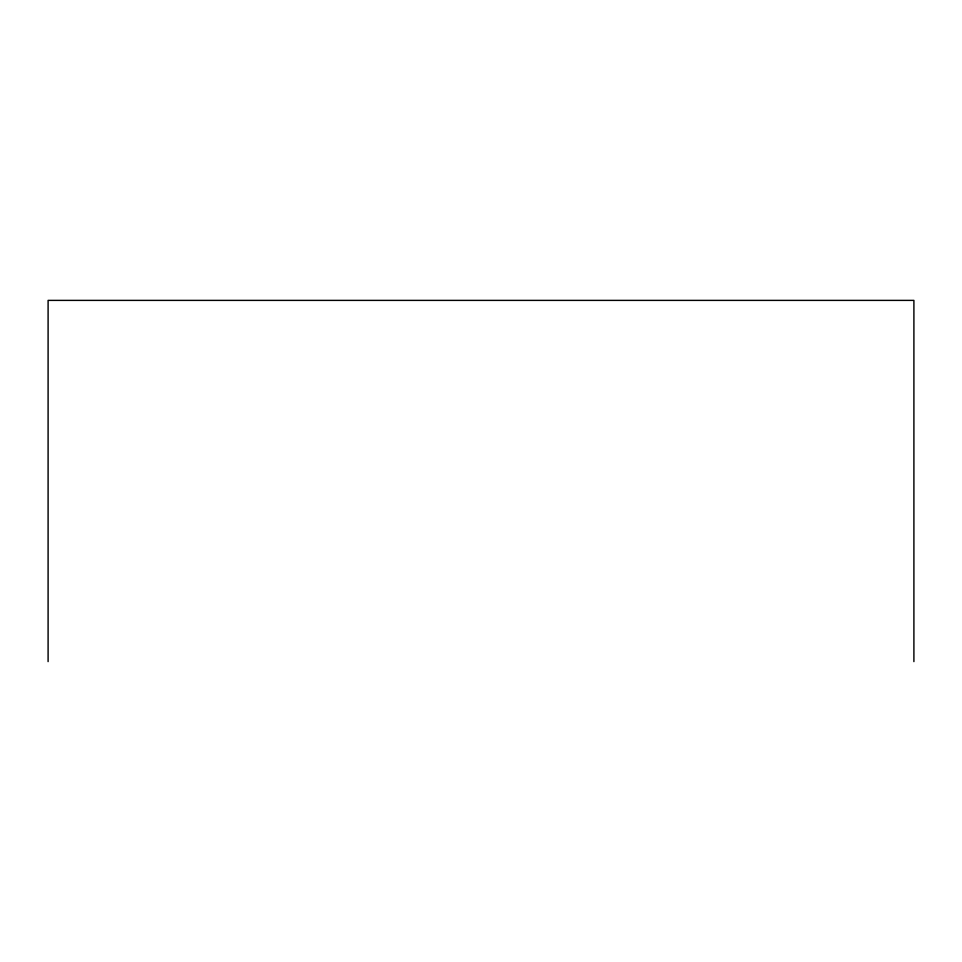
<?xml version="1.0" encoding="UTF-8"?>
<svg xmlns="http://www.w3.org/2000/svg" width="962" height="962" viewBox="0 0 962 962"><rect width="100%" height="100%" fill="white"/><g stroke="black" fill="none" stroke-linecap="round" stroke-linejoin="round"><path stroke-width="1.44" d="M913.9 661.615L913.9 300.385L48.1 300.385L48.1 661.615"/></g></svg>
